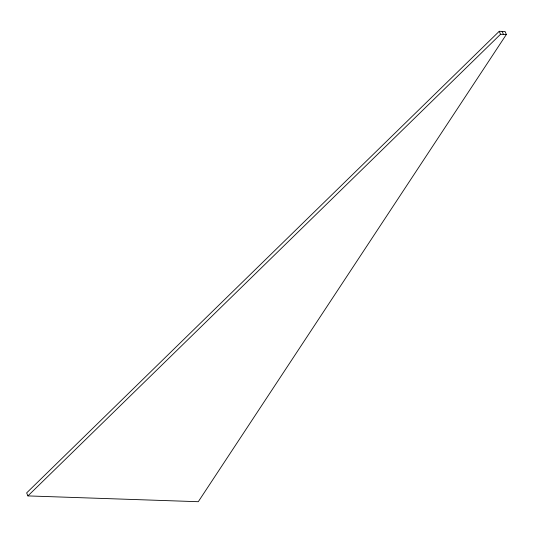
<?xml version="1.0" encoding="UTF-8"?>
<svg xmlns="http://www.w3.org/2000/svg" width="533" height="533" viewBox="0 0 533 533"><rect width="100%" height="100%" fill="white"/><g stroke="black" fill="none" stroke-linecap="round" stroke-linejoin="round"><path stroke-width="0.8" d="M506.35 34.498L198.289 501.706L27.923 495.91L26.65 492.898L499.248 31.294L505.077 31.494L506.35 34.498L500.514 34.299L27.923 495.91M502.166 31.394L503.432 34.398M499.248 31.294L500.514 34.299"/></g></svg>
